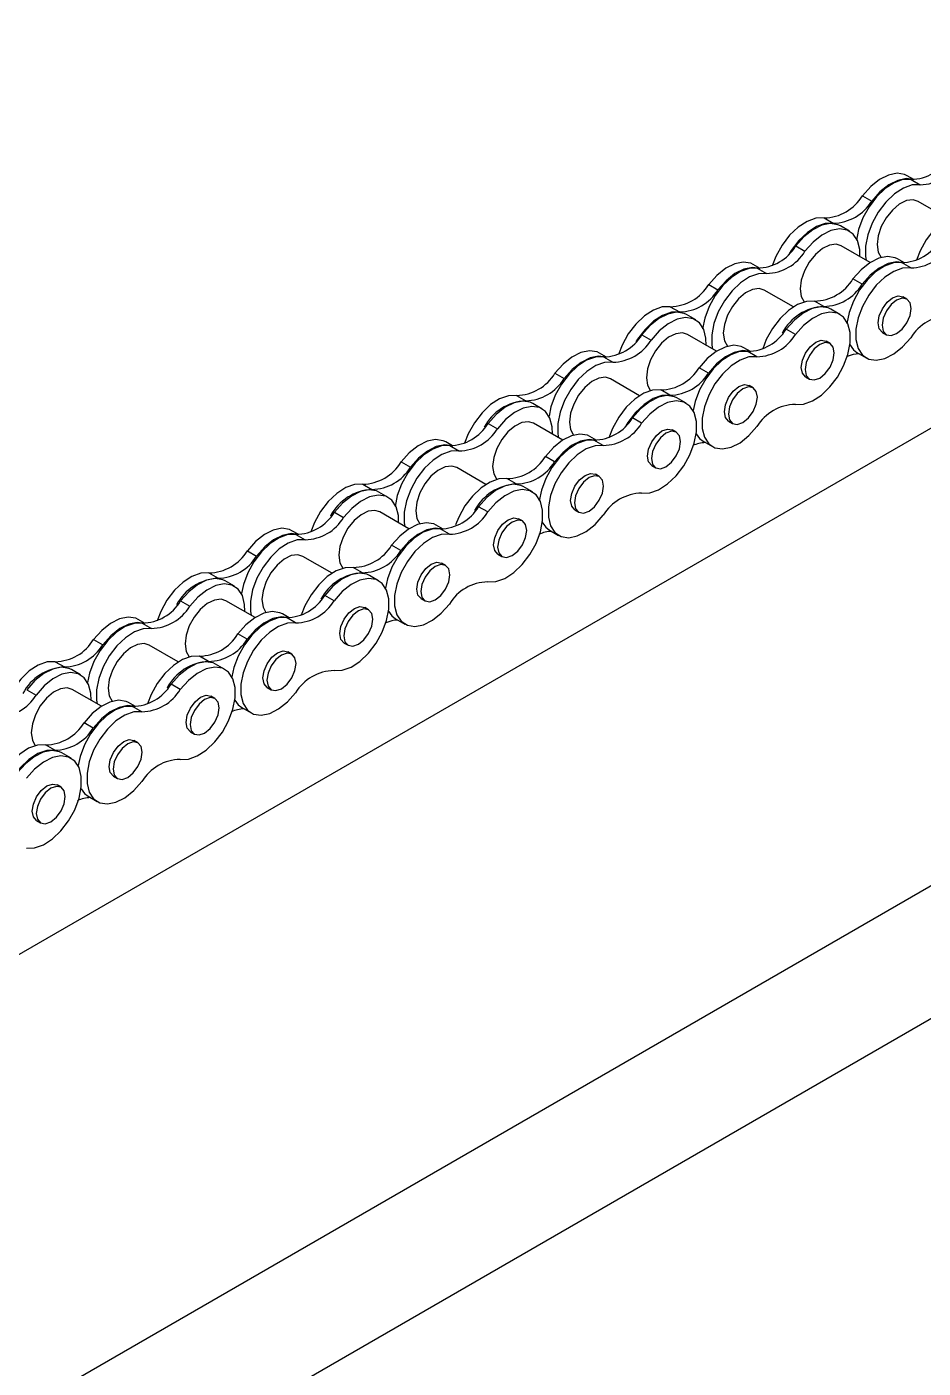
# Model space of a CAD drawing. Header units: metres. Extents: x 0 to 21025, y 0 to 14850.
# Drawn here: x 13355.9 to 13460.6, y 4894 to 5050.7 of the extents above; entities that cross this region are included whole.
import ezdxf

# ---------------------------------------------------------------- set-up
doc = ezdxf.new("R2010")
doc.units = ezdxf.units.M
doc.header["$LTSCALE"] = 25
doc.layers.add('SL4', color=4, linetype='Continuous')

msp = doc.modelspace()

# ---------------------------------------------------------------- linework, layer by layer
at = {"layer": 'SL4'}
for p, q in [((13253.258, 4883.619), (14190.156, 5424.48)), ((13299.555, 4856.892), (14236.454, 5397.752)), ((14243.189, 5386.087), (13306.291, 4845.227)), ((13459.537, 5032.875), (13458.737, 5033.337)), ((13459.205, 5032.903), (13460.28, 5032.283)), ((13453.533, 5030.994), (13454.607, 5030.373)), ((13463.422, 5028.37), (13460.015, 5030.336)), ((13449.043, 5028.402), (13450.117, 5027.781)), ((13452.014, 5026.85), (13450.94, 5027.47)), ((13445.735, 5025.127), (13446.81, 5024.506)), ((13454.441, 5023.185), (13451.034, 5025.152)), ((13441.577, 5022.507), (13440.777, 5022.968)), ((13441.245, 5022.535), (13442.319, 5021.914)), ((13458.421, 5023.151), (13457.622, 5023.613)), ((13459.164, 5022.559), (13458.089, 5023.179)), ((13453.492, 5020.649), (13452.417, 5021.269)), ((13435.572, 5020.625), (13436.647, 5020.005)), ((13445.461, 5018.001), (13442.054, 5019.968)), ((13431.082, 5018.033), (13432.157, 5017.413)), ((13449.002, 5018.057), (13447.927, 5018.677)), ((13450.899, 5017.125), (13449.824, 5017.746)), ((13458.714, 5018.916), (13458.249, 5019.184)), ((13434.054, 5016.481), (13432.979, 5017.102)), ((13427.774, 5014.759), (13428.849, 5014.138)), ((13436.481, 5012.817), (13433.074, 5014.784)), ((13445.694, 5014.782), (13444.619, 5015.403)), ((13455.85, 5015.03), (13456.316, 5014.761)), ((13440.461, 5012.783), (13439.661, 5013.244)), ((13449.734, 5013.731), (13449.268, 5014)), ((13423.616, 5012.138), (13422.816, 5012.6)), ((13423.284, 5012.166), (13424.359, 5011.546)), ((13441.204, 5012.19), (13440.129, 5012.811)), ((13452.884, 5012.676), (13453.959, 5012.056)), ((13417.612, 5010.257), (13418.686, 5009.636)), ((13435.531, 5010.281), (13434.456, 5010.901)), ((13427.501, 5007.633), (13424.094, 5009.6)), ((13431.041, 5007.688), (13429.966, 5008.309)), ((13440.754, 5008.547), (13440.288, 5008.816)), ((13446.87, 5009.846), (13447.336, 5009.577)), ((13413.122, 5007.665), (13414.196, 5007.044)), ((13416.093, 5006.113), (13415.019, 5006.733)), ((13432.938, 5006.757), (13431.863, 5007.377)), ((13409.814, 5004.39), (13410.889, 5003.77)), ((13418.52, 5002.449), (13415.113, 5004.415)), ((13427.733, 5004.414), (13426.658, 5005.034)), ((13431.774, 5003.363), (13431.308, 5003.632)), ((13437.89, 5004.662), (13438.355, 5004.393)), ((13405.656, 5001.77), (13404.856, 5002.232)), ((13422.5, 5002.414), (13421.701, 5002.876)), ((13423.243, 5001.822), (13422.168, 5002.442)), ((13434.924, 5002.308), (13435.999, 5001.687)), ((13405.324, 5001.798), (13406.398, 5001.178)), ((13417.571, 4999.912), (13416.496, 5000.533)), ((13399.651, 4999.889), (13400.726, 4999.268)), ((13409.54, 4997.264), (13406.133, 4999.231)), ((13428.91, 4999.477), (13429.375, 4999.209)), ((13413.081, 4997.32), (13412.006, 4997.941)), ((13422.793, 4998.179), (13422.328, 4998.448)), ((13395.161, 4997.296), (13396.236, 4996.676)), ((13398.133, 4995.745), (13397.058, 4996.365)), ((13414.978, 4996.389), (13413.903, 4997.009)), ((13409.773, 4994.046), (13408.698, 4994.666)), ((13419.929, 4994.293), (13420.395, 4994.024)), ((13391.853, 4994.022), (13392.928, 4993.401)), ((13400.56, 4992.08), (13397.153, 4994.047)), ((13413.813, 4992.995), (13413.347, 4993.264)), ((13387.695, 4991.402), (13386.895, 4991.863)), ((13387.363, 4991.43), (13388.438, 4990.809)), ((13404.54, 4992.046), (13403.74, 4992.507)), ((13405.283, 4991.453), (13404.208, 4992.074)), ((13416.963, 4991.939), (13418.038, 4991.319)), ((13381.691, 4989.52), (13382.765, 4988.9)), ((13399.61, 4989.544), (13398.535, 4990.164)), ((13391.58, 4986.896), (13388.173, 4988.863)), ((13404.833, 4987.811), (13404.367, 4988.079)), ((13410.949, 4989.109), (13411.415, 4988.84)), ((13377.201, 4986.928), (13378.275, 4986.308)), ((13395.12, 4986.952), (13394.045, 4987.572)), ((13397.017, 4986.02), (13395.942, 4986.641)), ((13380.172, 4985.376), (13379.098, 4985.997)), ((13373.893, 4983.653), (13374.967, 4983.033)), ((13382.599, 4981.712), (13379.192, 4983.679)), ((13391.812, 4983.677), (13390.737, 4984.298)), ((13401.969, 4983.925), (13402.434, 4983.656)), ((13386.579, 4981.677), (13385.78, 4982.139)), ((13387.322, 4981.085), (13386.247, 4981.705)), ((13395.852, 4982.626), (13395.387, 4982.895)), ((13369.735, 4981.033), (13368.935, 4981.495)), ((13369.403, 4981.061), (13370.477, 4980.441)), ((13399.003, 4981.571), (13400.078, 4980.95)), ((13363.73, 4979.152), (13364.805, 4978.531)), ((13381.65, 4979.175), (13380.575, 4979.796)), ((13392.989, 4978.741), (13393.454, 4978.472)), ((13373.619, 4976.528), (13370.212, 4978.494)), ((13377.16, 4976.583), (13376.085, 4977.204)), ((13386.872, 4977.442), (13386.407, 4977.711)), ((13359.24, 4976.56), (13360.315, 4975.939)), ((13362.212, 4975.008), (13361.137, 4975.628)), ((13379.057, 4975.652), (13377.982, 4976.272)), ((13373.852, 4973.309), (13372.777, 4973.929)), ((13355.932, 4973.285), (13357.007, 4972.665)), ((13364.639, 4971.344), (13361.232, 4973.31)), ((13377.892, 4972.258), (13377.426, 4972.527)), ((13384.008, 4973.557), (13384.474, 4973.288)), ((13368.619, 4971.309), (13367.819, 4971.771)), ((13369.362, 4970.717), (13368.287, 4971.337)), ((13381.042, 4971.203), (13382.117, 4970.582)), ((13363.689, 4968.807), (13362.614, 4969.428)), ((13375.028, 4968.372), (13375.494, 4968.104)), ((13359.199, 4966.215), (13358.124, 4966.835)), ((13368.912, 4967.074), (13368.446, 4967.343)), ((13361.096, 4965.284), (13360.021, 4965.904)), ((13366.048, 4963.188), (13366.513, 4962.919)), ((13359.931, 4961.89), (13359.466, 4962.158)), ((13363.082, 4960.834), (13364.157, 4960.214)), ((13357.068, 4958.004), (13357.533, 4957.735))]:
    msp.add_line(p, q, dxfattribs=at)
at = {"layer": 'SL4', "flags": 128}
for points in [[(13458.737, 5033.337), (13458.445, 5033.475), (13457.559, 5033.613), (13456.561, 5033.41), (13455.513, 5032.881), (13454.482, 5032.058), (13453.533, 5030.994)], [(13459.205, 5032.903), (13458.256, 5032.872), (13457.225, 5032.504), (13456.177, 5031.824), (13455.179, 5030.874), (13454.292, 5029.713), (13453.574, 5028.414), (13453.068, 5027.06), (13452.814, 5025.799)], [(13460.28, 5032.283), (13459.33, 5032.251), (13458.3, 5031.884), (13457.252, 5031.204), (13456.254, 5030.253), (13455.367, 5029.092), (13454.649, 5027.794), (13454.143, 5026.44), (13453.882, 5025.115), (13453.882, 5023.903), (13453.956, 5023.466)], [(13459.455, 5032.878), (13458.634, 5032.992), (13457.635, 5032.79), (13456.588, 5032.261), (13455.557, 5031.438), (13454.607, 5030.373)], [(13460.015, 5030.336), (13459.435, 5030.515), (13458.658, 5030.419), (13457.826, 5030.01), (13457.012, 5029.326), (13456.289, 5028.427), (13455.721, 5027.393), (13455.359, 5026.315), (13455.235, 5025.29)], [(13465.887, 5029.046), (13464.938, 5029.014), (13463.907, 5028.647), (13462.859, 5027.966), (13461.861, 5027.016), (13460.975, 5025.855), (13460.256, 5024.557), (13459.83, 5023.465)], [(13449.043, 5028.402), (13448.093, 5028.37), (13447.062, 5028.003), (13446.015, 5027.322), (13445.016, 5026.372), (13444.13, 5025.211), (13443.411, 5023.913), (13442.985, 5022.821)], [(13450.117, 5027.781), (13449.168, 5027.75), (13448.137, 5027.382), (13447.089, 5026.702), (13446.091, 5025.751), (13445.205, 5024.591), (13445.017, 5024.292)], [(13450.94, 5027.47), (13450.647, 5027.608), (13449.761, 5027.746), (13448.763, 5027.544), (13447.715, 5027.015), (13446.684, 5026.192), (13445.735, 5025.127)], [(13453.235, 5023.882), (13453.208, 5024.726), (13452.947, 5025.749), (13452.441, 5026.519), (13451.722, 5026.988), (13450.836, 5027.125), (13449.837, 5026.923), (13448.79, 5026.394), (13447.759, 5025.571), (13446.81, 5024.506)], [(13451.034, 5025.152), (13450.455, 5025.331), (13449.678, 5025.235), (13448.845, 5024.826), (13448.032, 5024.142), (13447.309, 5023.243), (13446.741, 5022.209), (13446.379, 5021.131), (13446.254, 5020.106)], [(13455.235, 5025.29), (13455.359, 5024.409), (13455.704, 5023.769)], [(13441.245, 5022.535), (13440.295, 5022.503), (13439.264, 5022.136), (13438.217, 5021.456), (13437.218, 5020.505), (13436.332, 5019.344), (13435.613, 5018.046), (13435.108, 5016.692), (13434.853, 5015.43)], [(13440.777, 5022.968), (13440.485, 5023.107), (13439.598, 5023.244), (13438.6, 5023.042), (13437.553, 5022.513), (13436.522, 5021.69), (13435.572, 5020.625)], [(13441.495, 5022.51), (13440.673, 5022.624), (13439.675, 5022.422), (13438.627, 5021.892), (13437.596, 5021.07), (13436.647, 5020.005)], [(13458.089, 5023.179), (13457.14, 5023.148), (13456.109, 5022.78), (13455.061, 5022.1), (13454.063, 5021.149), (13453.177, 5019.988), (13452.458, 5018.69), (13451.952, 5017.336), (13451.698, 5016.074)], [(13457.622, 5023.613), (13457.329, 5023.751), (13456.443, 5023.888), (13455.445, 5023.686), (13454.397, 5023.157), (13453.366, 5022.334), (13452.417, 5021.269)], [(13459.164, 5022.559), (13458.215, 5022.527), (13457.184, 5022.16), (13456.136, 5021.479), (13455.138, 5020.529), (13454.251, 5019.368), (13453.533, 5018.07), (13453.027, 5016.716), (13452.766, 5015.391), (13452.766, 5014.179), (13453.027, 5013.156), (13453.533, 5012.386), (13454.251, 5011.917), (13455.138, 5011.78), (13456.136, 5011.982), (13457.184, 5012.511), (13458.215, 5013.334), (13459.164, 5014.399)], [(13458.339, 5023.154), (13457.518, 5023.268), (13456.52, 5023.066), (13455.472, 5022.537), (13454.441, 5021.714), (13453.492, 5020.649)], [(13442.319, 5021.914), (13441.37, 5021.883), (13440.339, 5021.515), (13439.291, 5020.835), (13438.293, 5019.885), (13437.407, 5018.724), (13436.688, 5017.426), (13436.182, 5016.072), (13435.921, 5014.747), (13435.921, 5013.535), (13435.995, 5013.097)], [(13442.054, 5019.968), (13441.474, 5020.147), (13440.697, 5020.051), (13439.865, 5019.642), (13439.051, 5018.958), (13438.328, 5018.059), (13437.761, 5017.024), (13437.399, 5015.947), (13437.274, 5014.922)], [(13446.254, 5020.106), (13446.379, 5019.225), (13446.724, 5018.585)], [(13455.353, 5016.128), (13455.483, 5016.952), (13455.85, 5017.8), (13456.4, 5018.542), (13457.049, 5019.066), (13457.698, 5019.291), (13458.249, 5019.184)], [(13431.082, 5018.033), (13430.133, 5018.002), (13429.102, 5017.634), (13428.054, 5016.954), (13427.056, 5016.003), (13426.169, 5014.843), (13425.451, 5013.544), (13425.024, 5012.452)], [(13447.927, 5018.677), (13446.977, 5018.646), (13445.946, 5018.278), (13444.899, 5017.598), (13443.9, 5016.648), (13443.014, 5015.487), (13442.295, 5014.189), (13441.869, 5013.097)], [(13449.824, 5017.746), (13449.531, 5017.884), (13448.645, 5018.022), (13447.647, 5017.819), (13446.599, 5017.29), (13445.568, 5016.467), (13444.619, 5015.403)], [(13455.819, 5015.859), (13455.948, 5015.184), (13456.316, 5014.761), (13456.866, 5014.654), (13457.515, 5014.88), (13458.164, 5015.404), (13458.714, 5016.146), (13459.082, 5016.994), (13459.211, 5017.818), (13459.082, 5018.492), (13458.714, 5018.916), (13458.164, 5019.023), (13457.515, 5018.797), (13456.866, 5018.273), (13456.316, 5017.531), (13455.948, 5016.683), (13455.819, 5015.859)], [(13432.157, 5017.413), (13431.207, 5017.381), (13430.176, 5017.014), (13429.129, 5016.333), (13428.131, 5015.383), (13427.244, 5014.222), (13427.057, 5013.924)], [(13432.979, 5017.102), (13432.687, 5017.24), (13431.8, 5017.377), (13430.802, 5017.175), (13429.755, 5016.646), (13428.724, 5015.823), (13427.774, 5014.759)], [(13435.274, 5013.514), (13435.247, 5014.358), (13434.986, 5015.381), (13434.48, 5016.151), (13433.762, 5016.62), (13432.875, 5016.757), (13431.877, 5016.555), (13430.829, 5016.026), (13429.798, 5015.203), (13428.849, 5014.138)], [(13445.694, 5006.622), (13446.643, 5006.654), (13447.674, 5007.021), (13448.722, 5007.702), (13449.72, 5008.652), (13450.606, 5009.813), (13451.325, 5011.111), (13451.831, 5012.465), (13452.092, 5013.79), (13452.092, 5015.002), (13451.831, 5016.025), (13451.325, 5016.795), (13450.606, 5017.264), (13449.72, 5017.401), (13448.722, 5017.199), (13447.674, 5016.67), (13446.643, 5015.847), (13445.694, 5014.782)], [(13455.85, 5015.03), (13455.85, 5015.03), (13455.483, 5015.453), (13455.353, 5016.128)], [(13433.074, 5014.784), (13432.494, 5014.963), (13431.717, 5014.866), (13430.885, 5014.458), (13430.071, 5013.774), (13429.348, 5012.874), (13428.78, 5011.84), (13428.418, 5010.763), (13428.294, 5009.738)], [(13437.274, 5014.922), (13437.399, 5014.041), (13437.744, 5013.401)], [(13439.661, 5013.244), (13439.369, 5013.382), (13438.483, 5013.52), (13437.484, 5013.318), (13436.437, 5012.789), (13435.406, 5011.966), (13434.456, 5010.901)], [(13446.373, 5010.944), (13446.502, 5011.768), (13446.87, 5012.616), (13447.42, 5013.358), (13448.069, 5013.882), (13448.718, 5014.107), (13449.268, 5014)], [(13446.839, 5010.675), (13446.968, 5010), (13447.336, 5009.577), (13447.886, 5009.47), (13448.535, 5009.696), (13449.184, 5010.22), (13449.734, 5010.962), (13450.102, 5011.809), (13450.231, 5012.633), (13450.102, 5013.308), (13449.734, 5013.731), (13449.184, 5013.838), (13448.535, 5013.613), (13447.886, 5013.089), (13447.336, 5012.347), (13446.968, 5011.499), (13446.839, 5010.675)], [(13452.011, 5013.647), (13452.458, 5013.006), (13452.884, 5012.676)], [(13423.284, 5012.166), (13422.335, 5012.135), (13421.304, 5011.768), (13420.256, 5011.087), (13419.258, 5010.137), (13418.371, 5008.976), (13417.653, 5007.678), (13417.147, 5006.324), (13416.915, 5005.242)], [(13422.816, 5012.6), (13422.524, 5012.738), (13421.638, 5012.876), (13420.64, 5012.674), (13419.592, 5012.144), (13418.561, 5011.322), (13417.612, 5010.257)], [(13424.359, 5011.546), (13423.409, 5011.515), (13422.379, 5011.147), (13421.331, 5010.467), (13420.333, 5009.516), (13419.446, 5008.355), (13418.728, 5007.057), (13418.222, 5005.703), (13417.961, 5004.379), (13417.961, 5003.167), (13418.035, 5002.729)], [(13423.534, 5012.141), (13422.713, 5012.255), (13421.714, 5012.053), (13420.667, 5011.524), (13419.636, 5010.701), (13418.686, 5009.636)], [(13440.129, 5012.811), (13439.179, 5012.779), (13438.148, 5012.412), (13437.101, 5011.731), (13436.103, 5010.781), (13435.216, 5009.62), (13434.498, 5008.322), (13433.992, 5006.968), (13433.76, 5005.886)], [(13441.204, 5012.19), (13440.254, 5012.159), (13439.223, 5011.791), (13438.176, 5011.111), (13437.177, 5010.16), (13436.291, 5009), (13435.572, 5007.701), (13435.067, 5006.347), (13434.805, 5005.023), (13434.805, 5003.811), (13435.067, 5002.787), (13435.572, 5002.017), (13436.291, 5001.549), (13437.177, 5001.411), (13438.176, 5001.614), (13439.223, 5002.143), (13440.254, 5002.966), (13441.204, 5004.03)], [(13440.379, 5012.785), (13439.557, 5012.899), (13438.559, 5012.697), (13437.512, 5012.168), (13436.481, 5011.345), (13435.531, 5010.281)], [(13446.87, 5009.846), (13446.87, 5009.846), (13446.502, 5010.269), (13446.373, 5010.944)], [(13424.094, 5009.6), (13423.514, 5009.779), (13422.737, 5009.682), (13421.905, 5009.274), (13421.091, 5008.589), (13420.368, 5007.69), (13419.8, 5006.656), (13419.438, 5005.578), (13419.314, 5004.554)], [(13429.966, 5008.309), (13429.017, 5008.278), (13427.986, 5007.91), (13426.938, 5007.23), (13425.94, 5006.279), (13425.054, 5005.118), (13424.335, 5003.82), (13423.909, 5002.728)], [(13428.294, 5009.738), (13428.418, 5008.856), (13428.764, 5008.216)], [(13437.393, 5005.76), (13437.522, 5006.584), (13437.89, 5007.431), (13438.44, 5008.174), (13439.089, 5008.697), (13439.738, 5008.923), (13440.288, 5008.816)], [(13437.859, 5005.491), (13437.988, 5004.816), (13438.355, 5004.393), (13438.906, 5004.286), (13439.555, 5004.512), (13440.204, 5005.035), (13440.754, 5005.778), (13441.121, 5006.625), (13441.251, 5007.449), (13441.121, 5008.124), (13440.754, 5008.547), (13440.204, 5008.654), (13439.555, 5008.429), (13438.906, 5007.905), (13438.355, 5007.163), (13437.988, 5006.315), (13437.859, 5005.491)], [(13413.122, 5007.665), (13412.172, 5007.633), (13411.141, 5007.266), (13410.094, 5006.586), (13409.095, 5005.635), (13408.209, 5004.474), (13407.49, 5003.176), (13407.064, 5002.084)], [(13415.019, 5006.733), (13414.726, 5006.872), (13413.84, 5007.009), (13412.842, 5006.807), (13411.794, 5006.278), (13410.763, 5005.455), (13409.814, 5004.39)], [(13431.041, 5007.688), (13430.092, 5007.657), (13429.061, 5007.29), (13428.013, 5006.609), (13427.015, 5005.659), (13426.128, 5004.498), (13425.941, 5004.2)], [(13431.863, 5007.377), (13431.571, 5007.516), (13430.685, 5007.653), (13429.686, 5007.451), (13428.639, 5006.922), (13427.608, 5006.099), (13426.658, 5005.034)], [(13427.733, 4996.254), (13428.683, 4996.286), (13429.714, 4996.653), (13430.761, 4997.333), (13431.759, 4998.284), (13432.646, 4999.445), (13433.364, 5000.743), (13433.87, 5002.097), (13434.131, 5003.422), (13434.131, 5004.634), (13433.87, 5005.657), (13433.364, 5006.427), (13432.646, 5006.895), (13431.759, 5007.033), (13430.761, 5006.831), (13429.714, 5006.301), (13428.683, 5005.479), (13427.733, 5004.414)], [(13417.314, 5003.145), (13417.287, 5003.989), (13417.026, 5005.013), (13416.52, 5005.783), (13415.801, 5006.251), (13414.915, 5006.389), (13413.916, 5006.186), (13412.869, 5005.657), (13411.838, 5004.835), (13410.889, 5003.77)], [(13437.89, 5004.662), (13437.89, 5004.662), (13437.522, 5005.085), (13437.393, 5005.76)], [(13415.113, 5004.415), (13414.534, 5004.594), (13413.757, 5004.498), (13412.924, 5004.09), (13412.111, 5003.405), (13411.388, 5002.506), (13410.82, 5001.472), (13410.458, 5000.394), (13410.333, 4999.369)], [(13419.314, 5004.554), (13419.438, 5003.672), (13419.783, 5003.032)], [(13428.413, 5000.576), (13428.542, 5001.4), (13428.909, 5002.247), (13429.46, 5002.989), (13430.109, 5003.513), (13430.758, 5003.739), (13431.308, 5003.632)], [(13404.856, 5002.232), (13404.564, 5002.37), (13403.677, 5002.507), (13402.679, 5002.305), (13401.632, 5001.776), (13400.601, 5000.953), (13399.651, 4999.889)], [(13422.168, 5002.442), (13421.219, 5002.411), (13420.188, 5002.043), (13419.14, 5001.363), (13418.142, 5000.413), (13417.256, 4999.252), (13416.537, 4997.953), (13416.031, 4996.599), (13415.777, 4995.338)], [(13421.701, 5002.876), (13421.408, 5003.014), (13420.522, 5003.152), (13419.524, 5002.949), (13418.476, 5002.42), (13417.445, 5001.597), (13416.496, 5000.533)], [(13422.418, 5002.417), (13421.597, 5002.531), (13420.599, 5002.329), (13419.551, 5001.8), (13418.52, 5000.977), (13417.571, 4999.912)], [(13428.878, 5000.307), (13429.007, 4999.632), (13429.375, 4999.209), (13429.925, 4999.102), (13430.574, 4999.327), (13431.223, 4999.851), (13431.774, 5000.593), (13432.141, 5001.441), (13432.27, 5002.265), (13432.141, 5002.94), (13431.774, 5003.363), (13431.223, 5003.47), (13430.574, 5003.244), (13429.925, 5002.721), (13429.375, 5001.978), (13429.007, 5001.131), (13428.878, 5000.307)], [(13434.102, 5003.179), (13434.498, 5002.638), (13434.924, 5002.308)], [(13405.324, 5001.798), (13404.374, 5001.767), (13403.343, 5001.399), (13402.296, 5000.719), (13401.297, 4999.768), (13400.411, 4998.608), (13399.692, 4997.309), (13399.187, 4995.955), (13398.932, 4994.694)], [(13406.398, 5001.178), (13405.449, 5001.146), (13404.418, 5000.779), (13403.37, 5000.098), (13402.372, 4999.148), (13401.486, 4997.987), (13400.767, 4996.689), (13400.261, 4995.335), (13400, 4994.01), (13400, 4992.798), (13400.074, 4992.361)], [(13405.573, 5001.773), (13404.752, 5001.887), (13403.754, 5001.685), (13402.706, 5001.156), (13401.675, 5000.333), (13400.726, 4999.268)], [(13423.243, 5001.822), (13422.294, 5001.79), (13421.263, 5001.423), (13420.215, 5000.743), (13419.217, 4999.792), (13418.33, 4998.631), (13417.612, 4997.333), (13417.106, 4995.979), (13416.845, 4994.654), (13416.845, 4993.442), (13417.106, 4992.419), (13417.612, 4991.649), (13418.33, 4991.181), (13419.217, 4991.043), (13420.215, 4991.245), (13421.263, 4991.774), (13422.294, 4992.597), (13423.243, 4993.662)], [(13428.91, 4999.477), (13428.909, 4999.478), (13428.542, 4999.901), (13428.413, 5000.576)], [(13406.133, 4999.231), (13405.553, 4999.41), (13404.776, 4999.314), (13403.944, 4998.905), (13403.13, 4998.221), (13402.407, 4997.322), (13401.84, 4996.288), (13401.478, 4995.21), (13401.353, 4994.185)], [(13410.333, 4999.369), (13410.458, 4998.488), (13410.803, 4997.848)], [(13412.006, 4997.941), (13411.056, 4997.909), (13410.025, 4997.542), (13408.978, 4996.861), (13407.979, 4995.911), (13407.093, 4994.75), (13406.374, 4993.452), (13406.007, 4992.538)], [(13419.432, 4995.391), (13419.562, 4996.215), (13419.929, 4997.063), (13420.479, 4997.805), (13421.128, 4998.329), (13421.777, 4998.555), (13422.328, 4998.448)], [(13419.898, 4995.123), (13420.027, 4994.448), (13420.395, 4994.025), (13420.945, 4993.918), (13421.594, 4994.143), (13422.243, 4994.667), (13422.793, 4995.409), (13423.161, 4996.257), (13423.29, 4997.081), (13423.161, 4997.756), (13422.793, 4998.179), (13422.243, 4998.286), (13421.594, 4998.06), (13420.945, 4997.536), (13420.395, 4996.794), (13420.027, 4995.947), (13419.898, 4995.123)], [(13395.161, 4997.296), (13394.212, 4997.265), (13393.181, 4996.898), (13392.133, 4996.217), (13391.135, 4995.267), (13390.248, 4994.106), (13389.53, 4992.808), (13389.103, 4991.716)], [(13397.058, 4996.365), (13396.766, 4996.503), (13395.879, 4996.641), (13394.881, 4996.439), (13393.834, 4995.909), (13392.803, 4995.087), (13391.853, 4994.022)], [(13399.353, 4992.777), (13399.326, 4993.621), (13399.065, 4994.644), (13398.559, 4995.414), (13397.841, 4995.883), (13396.954, 4996.02), (13395.956, 4995.818), (13394.908, 4995.289), (13393.877, 4994.466), (13392.928, 4993.401)], [(13413.903, 4997.009), (13413.61, 4997.147), (13412.724, 4997.285), (13411.726, 4997.083), (13410.678, 4996.554), (13409.647, 4995.731), (13408.698, 4994.666)], [(13409.773, 4985.886), (13410.722, 4985.917), (13411.753, 4986.285), (13412.801, 4986.965), (13413.799, 4987.915), (13414.685, 4989.076), (13415.404, 4990.374), (13415.91, 4991.728), (13416.171, 4993.053), (13416.171, 4994.265), (13415.91, 4995.288), (13415.404, 4996.058), (13414.685, 4996.527), (13413.799, 4996.664), (13412.801, 4996.462), (13411.753, 4995.933), (13410.722, 4995.11), (13409.773, 4994.046)], [(13397.153, 4994.047), (13396.573, 4994.226), (13395.796, 4994.13), (13394.964, 4993.721), (13394.15, 4993.037), (13393.427, 4992.138), (13392.859, 4991.103), (13392.497, 4990.026), (13392.373, 4989.001)], [(13401.353, 4994.185), (13401.478, 4993.304), (13401.823, 4992.664)], [(13419.929, 4994.293), (13419.929, 4994.293), (13419.562, 4994.716), (13419.432, 4995.391)], [(13403.74, 4992.507), (13403.448, 4992.646), (13402.562, 4992.783), (13401.563, 4992.581), (13400.516, 4992.052), (13399.485, 4991.229), (13398.535, 4990.164)], [(13410.452, 4990.207), (13410.581, 4991.031), (13410.949, 4991.879), (13411.499, 4992.621), (13412.148, 4993.145), (13412.797, 4993.37), (13413.347, 4993.264)], [(13410.918, 4989.938), (13411.047, 4989.263), (13411.415, 4988.84), (13411.965, 4988.733), (13412.614, 4988.959), (13413.263, 4989.483), (13413.813, 4990.225), (13414.181, 4991.073), (13414.31, 4991.897), (13414.181, 4992.572), (13413.813, 4992.995), (13413.263, 4993.102), (13412.614, 4992.876), (13411.965, 4992.352), (13411.415, 4991.61), (13411.047, 4990.762), (13410.918, 4989.938)], [(13416.09, 4992.91), (13416.537, 4992.27), (13416.963, 4991.939)], [(13387.363, 4991.43), (13386.414, 4991.398), (13385.383, 4991.031), (13384.335, 4990.35), (13383.337, 4989.4), (13382.45, 4988.239), (13381.732, 4986.941), (13381.226, 4985.587), (13380.994, 4984.505)], [(13386.895, 4991.863), (13386.603, 4992.002), (13385.717, 4992.139), (13384.719, 4991.937), (13383.671, 4991.408), (13382.64, 4990.585), (13381.691, 4989.52)], [(13387.613, 4991.404), (13386.792, 4991.519), (13385.793, 4991.316), (13384.746, 4990.787), (13383.715, 4989.964), (13382.765, 4988.9)], [(13404.208, 4992.074), (13403.258, 4992.042), (13402.227, 4991.675), (13401.18, 4990.995), (13400.182, 4990.044), (13399.295, 4988.883), (13398.577, 4987.585), (13398.071, 4986.231), (13397.839, 4985.149)], [(13405.283, 4991.453), (13404.333, 4991.422), (13403.302, 4991.055), (13402.255, 4990.374), (13401.256, 4989.424), (13400.37, 4988.263), (13399.651, 4986.965), (13399.146, 4985.611), (13398.884, 4984.286), (13398.884, 4983.074), (13399.146, 4982.051), (13399.651, 4981.281), (13400.37, 4980.812), (13401.256, 4980.675), (13402.255, 4980.877), (13403.302, 4981.406), (13404.333, 4982.229), (13405.283, 4983.294)], [(13404.458, 4992.049), (13403.636, 4992.163), (13402.638, 4991.961), (13401.591, 4991.431), (13400.56, 4990.609), (13399.61, 4989.544)], [(13388.438, 4990.809), (13387.488, 4990.778), (13386.458, 4990.41), (13385.41, 4989.73), (13384.412, 4988.78), (13383.525, 4987.619), (13382.807, 4986.32), (13382.301, 4984.966), (13382.04, 4983.642), (13382.04, 4982.43), (13382.114, 4981.992)], [(13410.949, 4989.109), (13410.949, 4989.109), (13410.581, 4989.532), (13410.452, 4990.207)], [(13388.173, 4988.863), (13387.593, 4989.042), (13386.816, 4988.945), (13385.984, 4988.537), (13385.17, 4987.853), (13384.447, 4986.953), (13383.879, 4985.919), (13383.517, 4984.842), (13383.393, 4983.817)], [(13392.373, 4989.001), (13392.497, 4988.12), (13392.843, 4987.48)], [(13401.472, 4985.023), (13401.601, 4985.847), (13401.969, 4986.695), (13402.519, 4987.437), (13403.168, 4987.961), (13403.817, 4988.186), (13404.367, 4988.079)], [(13401.938, 4984.754), (13402.067, 4984.079), (13402.434, 4983.656), (13402.985, 4983.549), (13403.634, 4983.775), (13404.283, 4984.299), (13404.833, 4985.041), (13405.2, 4985.888), (13405.33, 4986.712), (13405.2, 4987.387), (13404.833, 4987.81), (13404.283, 4987.917), (13403.634, 4987.692), (13402.985, 4987.168), (13402.434, 4986.426), (13402.067, 4985.578), (13401.938, 4984.754)], [(13377.201, 4986.928), (13376.251, 4986.897), (13375.22, 4986.529), (13374.173, 4985.849), (13373.174, 4984.898), (13372.288, 4983.738), (13371.569, 4982.439), (13371.143, 4981.347)], [(13394.045, 4987.572), (13393.096, 4987.541), (13392.065, 4987.173), (13391.017, 4986.493), (13390.019, 4985.542), (13389.133, 4984.382), (13388.414, 4983.083), (13387.988, 4981.991)], [(13395.942, 4986.641), (13395.65, 4986.779), (13394.764, 4986.916), (13393.765, 4986.714), (13392.718, 4986.185), (13391.687, 4985.362), (13390.737, 4984.298)], [(13379.098, 4985.997), (13378.805, 4986.135), (13377.919, 4986.272), (13376.921, 4986.07), (13375.873, 4985.541), (13374.842, 4984.718), (13373.893, 4983.653)], [(13381.393, 4982.408), (13381.366, 4983.253), (13381.105, 4984.276), (13380.599, 4985.046), (13379.88, 4985.514), (13378.994, 4985.652), (13377.995, 4985.45), (13376.948, 4984.921), (13375.917, 4984.098), (13374.967, 4983.033)], [(13391.812, 4975.517), (13392.762, 4975.549), (13393.793, 4975.916), (13394.84, 4976.597), (13395.838, 4977.547), (13396.725, 4978.708), (13397.443, 4980.006), (13397.949, 4981.36), (13398.21, 4982.685), (13398.21, 4983.897), (13397.949, 4984.92), (13397.443, 4985.69), (13396.725, 4986.159), (13395.838, 4986.296), (13394.84, 4986.094), (13393.793, 4985.565), (13392.762, 4984.742), (13391.812, 4983.677)], [(13401.969, 4983.925), (13401.969, 4983.925), (13401.601, 4984.348), (13401.472, 4985.023)], [(13379.192, 4983.679), (13378.613, 4983.858), (13377.836, 4983.761), (13377.003, 4983.353), (13376.19, 4982.669), (13375.467, 4981.769), (13374.899, 4980.735), (13374.537, 4979.658), (13374.412, 4978.633)], [(13383.393, 4983.817), (13383.517, 4982.936), (13383.862, 4982.296)], [(13368.935, 4981.495), (13368.643, 4981.633), (13367.756, 4981.771), (13366.758, 4981.568), (13365.711, 4981.039), (13364.68, 4980.217), (13363.73, 4979.152)], [(13386.247, 4981.705), (13385.298, 4981.674), (13384.267, 4981.307), (13383.219, 4980.626), (13382.221, 4979.676), (13381.335, 4978.515), (13380.616, 4977.217), (13380.11, 4975.863), (13379.879, 4974.781)], [(13385.78, 4982.139), (13385.487, 4982.277), (13384.601, 4982.415), (13383.603, 4982.213), (13382.555, 4981.683), (13381.524, 4980.861), (13380.575, 4979.796)], [(13386.498, 4981.68), (13385.676, 4981.794), (13384.678, 4981.592), (13383.63, 4981.063), (13382.599, 4980.24), (13381.65, 4979.175)], [(13392.492, 4979.839), (13392.621, 4980.663), (13392.988, 4981.51), (13393.539, 4982.253), (13394.188, 4982.776), (13394.837, 4983.002), (13395.387, 4982.895)], [(13392.957, 4979.57), (13393.086, 4978.895), (13393.454, 4978.472), (13394.004, 4978.365), (13394.653, 4978.591), (13395.302, 4979.114), (13395.853, 4979.857), (13396.22, 4980.704), (13396.349, 4981.528), (13396.22, 4982.203), (13395.853, 4982.626), (13395.302, 4982.733), (13394.653, 4982.508), (13394.004, 4981.984), (13393.454, 4981.242), (13393.086, 4980.394), (13392.957, 4979.57)], [(13398.181, 4982.442), (13398.577, 4981.901), (13399.003, 4981.571)], [(13369.403, 4981.061), (13368.453, 4981.03), (13367.422, 4980.662), (13366.375, 4979.982), (13365.376, 4979.032), (13364.49, 4977.871), (13363.771, 4976.573), (13363.266, 4975.219), (13363.034, 4974.137)], [(13370.477, 4980.441), (13369.528, 4980.409), (13368.497, 4980.042), (13367.449, 4979.362), (13366.451, 4978.411), (13365.565, 4977.25), (13364.846, 4975.952), (13364.34, 4974.598), (13364.079, 4973.273), (13364.079, 4972.061), (13364.153, 4971.624)], [(13369.653, 4981.036), (13368.831, 4981.15), (13367.833, 4980.948), (13366.785, 4980.419), (13365.754, 4979.596), (13364.805, 4978.531)], [(13387.322, 4981.085), (13386.373, 4981.054), (13385.342, 4980.686), (13384.294, 4980.006), (13383.296, 4979.055), (13382.409, 4977.894), (13381.691, 4976.596), (13381.185, 4975.242), (13380.924, 4973.918), (13380.924, 4972.706), (13381.185, 4971.682), (13381.691, 4970.912), (13382.409, 4970.444), (13383.296, 4970.306), (13384.294, 4970.509), (13385.342, 4971.038), (13386.373, 4971.86), (13387.322, 4972.925)], [(13370.212, 4978.494), (13369.632, 4978.673), (13368.855, 4978.577), (13368.023, 4978.169), (13367.209, 4977.484), (13366.486, 4976.585), (13365.919, 4975.551), (13365.557, 4974.473), (13365.432, 4973.448)], [(13374.412, 4978.633), (13374.537, 4977.751), (13374.882, 4977.111)], [(13392.989, 4978.741), (13392.988, 4978.741), (13392.621, 4979.164), (13392.492, 4979.839)], [(13376.085, 4977.204), (13375.135, 4977.172), (13374.104, 4976.805), (13373.057, 4976.125), (13372.058, 4975.174), (13371.172, 4974.013), (13370.453, 4972.715), (13370.027, 4971.623)], [(13383.511, 4974.655), (13383.641, 4975.479), (13384.008, 4976.326), (13384.558, 4977.068), (13385.207, 4977.592), (13385.856, 4977.818), (13386.407, 4977.711)], [(13383.977, 4974.386), (13384.106, 4973.711), (13384.474, 4973.288), (13385.024, 4973.181), (13385.673, 4973.406), (13386.322, 4973.93), (13386.872, 4974.672), (13387.24, 4975.52), (13387.369, 4976.344), (13387.24, 4977.019), (13386.872, 4977.442), (13386.322, 4977.549), (13385.673, 4977.323), (13385.024, 4976.8), (13384.474, 4976.057), (13384.106, 4975.21), (13383.977, 4974.386)], [(13359.24, 4976.56), (13358.291, 4976.528), (13357.26, 4976.161), (13356.212, 4975.48), (13355.214, 4974.53), (13354.327, 4973.369), (13353.609, 4972.071), (13353.182, 4970.979)], [(13361.137, 4975.628), (13360.845, 4975.766), (13359.958, 4975.904), (13358.96, 4975.702), (13357.913, 4975.173), (13356.882, 4974.35), (13355.932, 4973.285)], [(13377.982, 4976.272), (13377.689, 4976.411), (13376.803, 4976.548), (13375.805, 4976.346), (13374.757, 4975.817), (13373.726, 4974.994), (13372.777, 4973.929)], [(13373.852, 4965.149), (13374.801, 4965.18), (13375.832, 4965.548), (13376.88, 4966.228), (13377.878, 4967.179), (13378.764, 4968.339), (13379.483, 4969.638), (13379.989, 4970.992), (13380.25, 4972.316), (13380.25, 4973.528), (13379.989, 4974.552), (13379.483, 4975.322), (13378.764, 4975.79), (13377.878, 4975.928), (13376.88, 4975.725), (13375.832, 4975.196), (13374.801, 4974.374), (13373.852, 4973.309)], [(13363.432, 4972.04), (13363.405, 4972.884), (13363.144, 4973.907), (13362.638, 4974.678), (13361.92, 4975.146), (13361.033, 4975.283), (13360.035, 4975.081), (13358.987, 4974.552), (13357.956, 4973.729), (13357.007, 4972.665)], [(13384.008, 4973.557), (13384.008, 4973.557), (13383.641, 4973.98), (13383.511, 4974.655)], [(13361.232, 4973.31), (13360.652, 4973.489), (13359.875, 4973.393), (13359.043, 4972.984), (13358.229, 4972.3), (13357.506, 4971.401), (13356.938, 4970.367), (13356.576, 4969.289), (13356.452, 4968.264)], [(13365.432, 4973.448), (13365.557, 4972.567), (13365.902, 4971.927)], [(13374.531, 4969.47), (13374.66, 4970.294), (13375.028, 4971.142), (13375.578, 4971.884), (13376.227, 4972.408), (13376.876, 4972.634), (13377.426, 4972.527)], [(13374.997, 4969.202), (13375.126, 4968.527), (13375.494, 4968.104), (13376.044, 4967.997), (13376.693, 4968.222), (13377.342, 4968.746), (13377.892, 4969.488), (13378.26, 4970.336), (13378.389, 4971.16), (13378.26, 4971.835), (13377.892, 4972.258), (13377.342, 4972.365), (13376.693, 4972.139), (13376.044, 4971.615), (13375.494, 4970.873), (13375.126, 4970.026), (13374.997, 4969.202)], [(13368.287, 4971.337), (13367.337, 4971.306), (13366.306, 4970.938), (13365.259, 4970.258), (13364.261, 4969.307), (13363.374, 4968.147), (13362.656, 4966.848), (13362.15, 4965.494), (13361.918, 4964.412)], [(13367.819, 4971.771), (13367.527, 4971.909), (13366.641, 4972.046), (13365.642, 4971.844), (13364.595, 4971.315), (13363.564, 4970.492), (13362.614, 4969.428)], [(13369.362, 4970.717), (13368.412, 4970.685), (13367.381, 4970.318), (13366.334, 4969.637), (13365.335, 4968.687), (13364.449, 4967.526), (13363.73, 4966.228), (13363.225, 4964.874), (13362.963, 4963.549), (13362.963, 4962.337), (13363.225, 4961.314), (13363.73, 4960.544), (13364.449, 4960.075), (13365.335, 4959.938), (13366.334, 4960.14), (13367.381, 4960.669), (13368.412, 4961.492), (13369.362, 4962.557)], [(13368.537, 4971.312), (13367.715, 4971.426), (13366.717, 4971.224), (13365.67, 4970.695), (13364.639, 4969.872), (13363.689, 4968.807)], [(13380.22, 4972.074), (13380.616, 4971.533), (13381.042, 4971.203)], [(13375.028, 4968.372), (13375.028, 4968.372), (13374.66, 4968.796), (13374.531, 4969.47)], [(13356.452, 4968.264), (13356.576, 4967.383), (13356.922, 4966.743)], [(13358.124, 4966.835), (13357.175, 4966.804), (13356.144, 4966.437), (13355.096, 4965.756), (13354.098, 4964.806), (13353.212, 4963.645), (13352.493, 4962.347), (13352.126, 4961.433)], [(13359.199, 4966.215), (13358.25, 4966.184), (13357.219, 4965.816), (13356.171, 4965.136), (13355.173, 4964.185), (13354.286, 4963.024), (13354.099, 4962.726)], [(13360.021, 4965.904), (13359.729, 4966.042), (13358.843, 4966.18), (13357.844, 4965.978), (13356.797, 4965.448), (13355.766, 4964.626), (13354.816, 4963.561)], [(13365.551, 4964.286), (13365.68, 4965.11), (13366.048, 4965.958), (13366.598, 4966.7), (13367.247, 4967.224), (13367.896, 4967.449), (13368.446, 4967.343)], [(13366.017, 4964.017), (13366.146, 4963.343), (13366.513, 4962.919), (13367.064, 4962.813), (13367.713, 4963.038), (13368.362, 4963.562), (13368.912, 4964.304), (13369.279, 4965.152), (13369.409, 4965.976), (13369.279, 4966.651), (13368.912, 4967.074), (13368.362, 4967.181), (13367.713, 4966.955), (13367.064, 4966.431), (13366.513, 4965.689), (13366.146, 4964.842), (13366.017, 4964.017)], [(13355.891, 4954.781), (13356.841, 4954.812), (13357.872, 4955.179), (13358.919, 4955.86), (13359.917, 4956.81), (13360.804, 4957.971), (13361.522, 4959.269), (13362.028, 4960.623), (13362.289, 4961.948), (13362.289, 4963.16), (13362.028, 4964.183), (13361.522, 4964.953), (13360.804, 4965.422), (13359.917, 4965.559), (13358.919, 4965.357), (13357.872, 4964.828), (13356.841, 4964.005), (13355.891, 4962.94)], [(13366.048, 4963.188), (13366.048, 4963.188), (13365.68, 4963.611), (13365.551, 4964.286)], [(13356.571, 4959.102), (13356.7, 4959.926), (13357.067, 4960.774), (13357.618, 4961.516), (13358.267, 4962.04), (13358.916, 4962.265), (13359.466, 4962.158)], [(13357.036, 4958.833), (13357.165, 4958.158), (13357.533, 4957.735), (13358.083, 4957.628), (13358.732, 4957.854), (13359.381, 4958.378), (13359.932, 4959.12), (13360.299, 4959.967), (13360.428, 4960.791), (13360.299, 4961.466), (13359.932, 4961.89), (13359.381, 4961.996), (13358.732, 4961.771), (13358.083, 4961.247), (13357.533, 4960.505), (13357.165, 4959.657), (13357.036, 4958.833)], [(13362.26, 4961.705), (13362.656, 4961.164), (13363.082, 4960.834)], [(13357.068, 4958.004), (13357.067, 4958.004), (13356.7, 4958.427), (13356.571, 4959.102)]]:
    msp.add_lwpolyline(points, dxfattribs=at)
at = {"layer": 'SL4'}
for centre, radius, start, end in [((13459.095, 5038.278), 5.376, 271.17027, 328.82435), ((13460.17, 5037.658), 5.376, 271.17027, 328.82435), ((13448.933, 5033.777), 5.376, 271.17027, 328.82435), ((13450.008, 5033.156), 5.376, 271.17027, 328.82435), ((13457.979, 5028.554), 5.376, 271.17027, 328.82435), ((13441.135, 5027.91), 5.376, 271.17027, 328.82435), ((13442.21, 5027.29), 5.376, 271.17027, 328.82435), ((13459.054, 5027.934), 5.376, 271.17027, 328.82435), ((13447.817, 5024.053), 5.376, 271.17027, 328.82435), ((13430.972, 5023.408), 5.376, 271.17027, 328.82435), ((13432.047, 5022.788), 5.376, 271.17027, 328.82435), ((13448.892, 5023.432), 5.376, 271.17027, 328.82435), ((13449.319, 5012.21), 5.855, 93.11014, 152.07322), ((13463.764, 5011.616), 5.376, 91.17027, 148.82435), ((13423.174, 5017.542), 5.376, 271.17027, 328.82435), ((13440.019, 5018.186), 5.376, 271.17027, 328.82435), ((13441.094, 5017.565), 5.376, 271.17027, 328.82435), ((13424.249, 5016.921), 5.376, 271.17027, 328.82435), ((13453.189, 5009.071), 3.446, 90.48434, 114.65214), ((13413.012, 5013.04), 5.376, 271.17027, 328.82435), ((13429.856, 5013.684), 5.376, 271.17027, 328.82435), ((13430.931, 5013.064), 5.376, 271.17027, 328.82435), ((13414.087, 5012.42), 5.376, 271.17027, 328.82435), ((13414.514, 5001.198), 5.855, 93.11014, 152.07322), ((13445.804, 5001.247), 5.376, 91.17027, 148.82435), ((13405.214, 5007.173), 5.376, 271.17027, 328.82435), ((13406.289, 5006.553), 5.376, 271.17027, 328.82435), ((13422.058, 5007.817), 5.376, 271.17027, 328.82435), ((13423.133, 5007.197), 5.376, 271.17027, 328.82435), ((13435.233, 4998.661), 3.488, 90.56116, 116.02928), ((13411.896, 5003.316), 5.376, 271.17027, 328.82435), ((13395.051, 5002.672), 5.376, 271.17027, 328.82435), ((13396.126, 5002.051), 5.376, 271.17027, 328.82435), ((13412.971, 5002.695), 5.376, 271.17027, 328.82435), ((13413.398, 4991.473), 5.855, 93.11014, 152.07322), ((13396.554, 4990.829), 5.855, 93.11014, 152.07322), ((13427.843, 4990.879), 5.376, 91.17027, 148.82435), ((13404.098, 4997.449), 5.376, 271.17027, 328.82435), ((13387.253, 4996.805), 5.376, 271.17027, 328.82435), ((13388.328, 4996.185), 5.376, 271.17027, 328.82435), ((13405.173, 4996.829), 5.376, 271.17027, 328.82435), ((13417.273, 4988.292), 3.488, 90.56116, 116.02928), ((13377.091, 4992.303), 5.376, 271.17027, 328.82435), ((13393.935, 4992.947), 5.376, 271.17027, 328.82435), ((13395.01, 4992.327), 5.376, 271.17027, 328.82435), ((13378.166, 4991.683), 5.376, 271.17027, 328.82435), ((13395.438, 4981.105), 5.855, 93.11014, 152.07322), ((13378.593, 4980.461), 5.855, 93.11014, 152.07322), ((13409.882, 4980.51), 5.376, 91.17027, 148.82435), ((13369.293, 4986.437), 5.376, 271.17027, 328.82435), ((13386.137, 4987.081), 5.376, 271.17027, 328.82435), ((13387.212, 4986.46), 5.376, 271.17027, 328.82435), ((13370.368, 4985.816), 5.376, 271.17027, 328.82435), ((13399.307, 4977.966), 3.446, 90.48431, 114.65163), ((13359.13, 4981.935), 5.376, 271.17027, 328.82435), ((13360.205, 4981.314), 5.376, 271.17027, 328.82435), ((13375.975, 4982.579), 5.376, 271.17027, 328.82435), ((13377.05, 4981.959), 5.376, 271.17027, 328.82435), ((13360.633, 4970.093), 5.855, 93.11014, 152.07322), ((13377.477, 4970.737), 5.855, 93.11014, 152.07322), ((13391.922, 4970.142), 5.376, 91.17027, 148.82435), ((13368.177, 4976.712), 5.376, 271.17027, 328.82435), ((13352.407, 4975.448), 5.376, 271.17027, 328.82435), ((13369.252, 4976.092), 5.376, 271.17027, 328.82435), ((13381.352, 4967.555), 3.488, 90.56116, 116.02928), ((13358.014, 4972.211), 5.376, 271.17027, 328.82435), ((13359.089, 4971.59), 5.376, 271.17027, 328.82435), ((13373.961, 4959.774), 5.376, 91.17027, 148.82435), ((13363.391, 4957.187), 3.488, 90.56116, 116.02928)]:
    msp.add_arc(centre, radius, start, end, dxfattribs=at)

doc.saveas('drawing.dxf')
